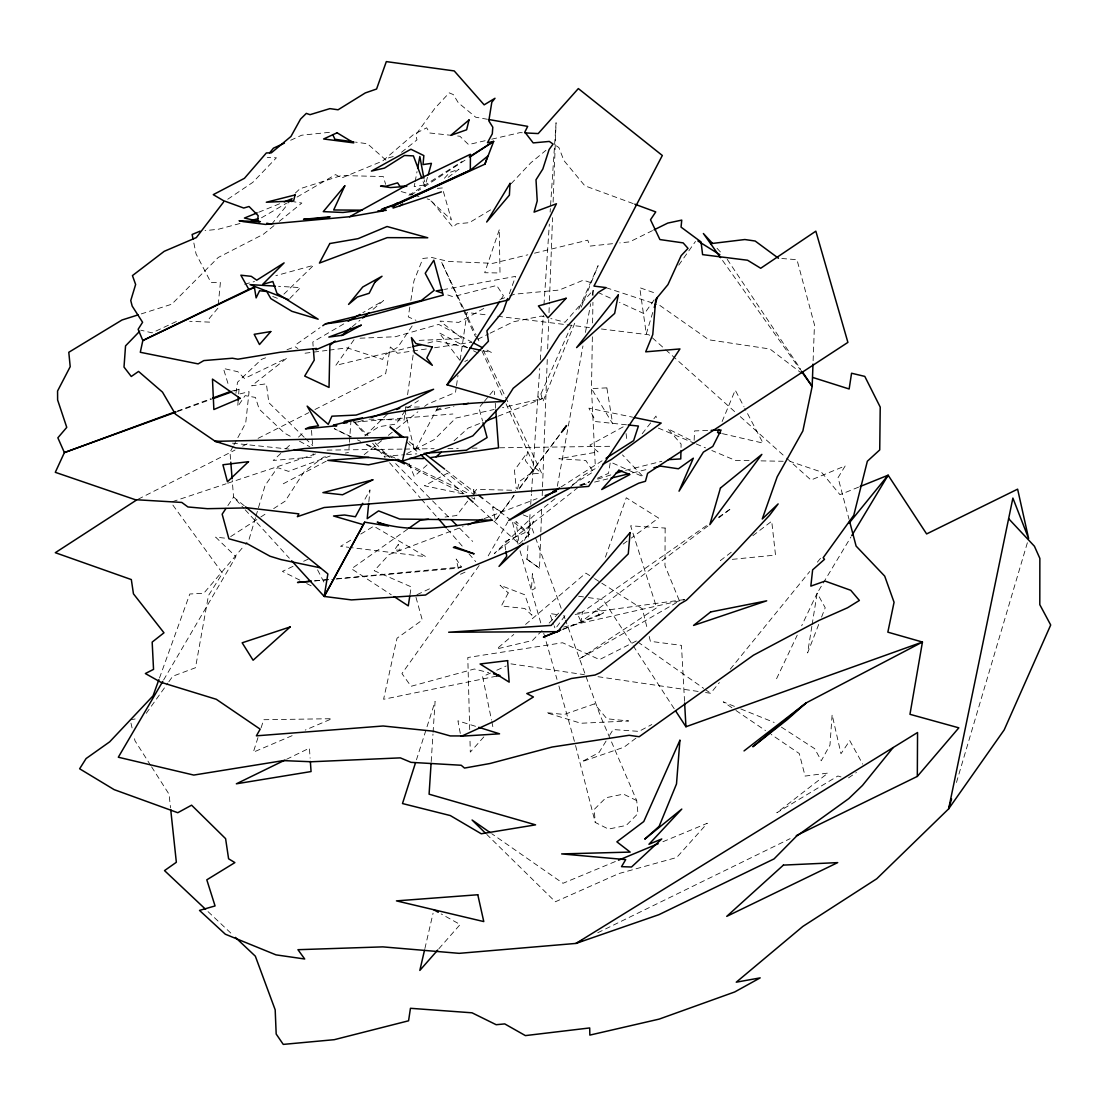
<?xml version="1.0" encoding="UTF-8"?>
<svg xmlns="http://www.w3.org/2000/svg" width="1106" height="1106" viewBox="0 0 1106 1106"><rect width="100%" height="100%" fill="white"/><g stroke="black" fill="none" stroke-linecap="round" stroke-linejoin="round"><path stroke-width="0.75" stroke-dasharray="5 3.75" d="M592.36 336.805L591.489 388.593L595.208 463.967M592.595 322.98L592.94 302.27M593.051 295.357L593.148 290.187L596.245 291.611M681.033 447.391L681.102 444.1L667.83 428.81L692.522 441.114M539.507 568.18L525.834 558.461L539.507 568.18L540.793 533.645M540.848 531.917L541.816 506.023M542.203 495.654L547.276 359.256M547.664 348.902L548.756 319.537M549.005 312.639L549.392 302.27M549.461 300.555L552.544 217.675M553.111 202.135L556.069 122.711L550.47 206.946M813.117 360.736L814.458 324.763L796.97 259.689L781.831 258.514M694.139 440.312L694.568 430.911L707.84 430.469M431.202 761.564L432.971 734.08M433.082 732.366L435.087 701.453L416.464 759.794M527.05 559.36L528.074 543.889M528.53 537.004L530.244 511.221M530.7 504.35L531.392 494.036M531.502 492.308L539.728 368.533M540.309 359.948L543.281 315.251M543.958 304.938L549.336 224.131M550.124 212.103L550.359 208.661M349.316 443.976L348.708 452.451L345.362 453.073M349.427 442.276L350.989 420.252M238.191 400.289L237.707 406.607L245.09 395.63L255.431 397.427L259.205 409.137L284.657 433.22L292.067 437.202M238.675 393.971L239.034 389.229L230.394 391.538M218.228 304.758L220.384 282.611L210.928 282.459L196.066 253.938L193.771 242.587M368.851 501.723L369.998 489.861L363.515 501.82M707.881 526.055L581.12 621.862L582.433 612.019L707.204 525.129M405.943 406.607L404.049 420.156L366.473 419.022M407.589 394.745L413.257 354.086M235.91 393.335L237.5 382.261L261.472 359.367L267.859 356.948M456.253 387.28L455.52 392.381L427.289 404.312L424.607 406.441M456.502 385.579L457.967 375.39M460.179 360.086L467.036 312.5L487.442 315.003M409.98 594.779L411.197 586.857L374.243 570.71L389.036 554.604L463.068 526.608M409.814 307.067L408.266 316.883L415.939 320.311M410.851 300.528L413.962 280.896L422.907 258.458L431.713 257.477L448.552 261.472L492.917 263.339L527.852 254.809M811.845 626.355L807.601 652.927L819.131 623.328M812.108 624.696L817.154 593.134L850.873 537.115M557.341 486.239L582.959 345.957M585.433 332.436L590.673 303.708M592.222 295.247L593.148 290.187L565.028 322.247L550.774 318.556M414.833 183.264L414.197 186.61L425.105 184.84L424.179 179.849M415.151 181.591L417.031 171.568M424.898 948.547L433.068 913.21M517.442 489.018L519.557 481.4L533.7 471.059L525.35 460.594L527.769 451.87L514.456 470.299L516.267 488.728M465.018 160.176L424.898 186.472L427.69 176.573M956.455 782.481L1028.138 540.143M255.5 517.732L248.795 540.281L245.504 544.166M255.97 516.115L265.067 485.506L277.495 467.603L288.5 471.363L330.169 455.99M652.775 312.404L646.291 333.901L639.752 287.684L656.715 293.671M257.988 737.578L253.329 752.191L292.648 735.449M261.099 727.845L263.684 719.716L331.952 718.706L305.228 730.084M605.424 557.134L626.273 497.769L658.526 518.037L631.305 538.083M509.368 293.781L515.576 276.376L444.46 289.413M159.471 678.075L189.803 594.005L203.767 593.272L244.398 545.452M821.564 617.107L825.214 607.761L817.154 593.134L801.656 625.816M571.608 325.136L540.903 393.985L537.627 396.971L542.949 401.478L576.046 319.993M581.244 307.205L598.111 265.661L577.18 312.611M722.121 421.538L735.241 390.142L743.979 406.787M776.564 678.738L797.232 635.162M524.438 540.405L533.604 521.147L524.673 532.816L504.419 541.788L505.705 549.848M438.073 406.87L414.681 451.027L404.824 410.367M233.145 446.382L230.007 452.216L230.67 460.511M233.933 444.916L237.071 439.082M237.859 437.63L245.712 423.045L249.085 391.676L239.02 394.109M506.036 403.828L535.166 467.852L531.82 473.838L541.691 473.299L483.405 350.381M488.202 555.876L507.875 521.852M163.605 679.983L235.91 556.691L215.656 537.143L226.301 538.29M606.047 741.089L598.954 752.619L581.825 761.716L624.019 747.186L636.13 738.02M609.6 735.31L613.139 729.545L638.936 731.384L651.821 724.527M501.571 298.523L503.396 295.648L496.705 285.459L453.018 296.74L445.289 294.113M227.864 505.622L233.56 497.05L232.246 480.446M412.137 325.952L397.884 347.132L384.28 355.33L382.648 359.422L347.173 347.837L328.634 350.201M501.447 511.815L492.46 506.935L495.447 520.539L513.848 495.377M654.144 299.878L644.3 313.786L619.498 302.339M678.738 265.108L695.467 241.467M354.003 339.763L335.795 365.381L411.128 347.063M146.241 713.329L167.877 683.093M168.859 681.725L172.785 676.222L195.486 667.734L208.453 595.567L222.513 573.226L170.794 502.235M479.133 565.525L401.948 673.568L411.031 686.301L474.336 669.006L488.714 672.642M564.917 615.807L555.267 628.941L554.161 625.844M495.447 520.539L515.05 494.382M519.17 488.88L560.41 433.815L517.995 489.903M467.631 501.142L456.681 515.52L445.054 517.041M473.617 493.304L476.603 489.391L515.659 490.331M642.199 433.746L652.803 420.142M653.867 418.787L655.982 416.063L656.881 420.584M271.578 224.311L288.016 203.808M705.531 692.536L710.646 693.282L719.356 682.582M730.25 669.199L809.73 571.525M817.348 562.166L821.717 556.816M217.896 308.159L209.186 318.583L209.905 322.136L189.665 321.307M483.322 402.598L478.939 407.838L482.562 421.054M484.414 401.298L488.797 396.059M489.889 394.745L494.271 389.506L494.645 394.662M438.875 948.741L460.151 924.505L441.156 913.915M483.834 736.914L470.299 752.121L469.939 738.352M444.418 178.26L449.783 172.412L459.018 169.177L447.031 178.135M511.138 183.72L530.714 162.886L545.963 150.305M541.995 630.544L532.47 640.485L496.76 648.946L513.792 634.457M549.129 623.093L558.641 613.153M289.855 298.496L300.39 287.601L278.574 286.302M283.91 294.141L313.634 265.302L275.864 275.671M364.786 435.999L387.694 413.824M529.332 534.378L519.226 543.972L515.949 521.285L529.332 534.378L484.262 499.622M295.302 193.121L299.92 188.78L341.519 175.522L383.34 176.559L385.621 184.343M280.786 453.46L273.182 460.469L313.385 457.013L313.15 453.695M285.846 448.787L292.178 442.939M298.509 437.091L304.841 431.243M570.309 487.387L583.83 475.193L598.415 466.87M427.096 464.921L414.266 476.437L408.446 462.308M454.054 440.755L468.17 428.091L480.834 423.059M525.585 624.42L585.848 573.129L593.092 577.705M352.15 326.795L359.989 320.242M373.068 309.307L383.533 300.569L362.892 312.666M273.956 225.679L263.339 234.292L218.228 257.477L171.734 304.219L141.264 313.897M279.265 221.366L301.827 203.048L293.712 201.748M401.506 152.31L416.976 139.868L415.704 134.904L434.99 108.153L449.243 92.849L453.377 94.618L458.285 102.747L475.704 117.208L487.442 119.282M364.178 454.621L381.639 440.7M388.344 435.349L395.063 429.999M396.404 428.934L417.888 411.805M554.991 498.709L533.562 515.838L494.258 553.594L578.742 486.93M572.383 484.801L593.341 471.806L585.779 460.455L558.862 458.755L598.111 451.884L589.871 445.068L625.028 425.824M731.232 552.253L720.435 560.535L723.766 560.203M752.827 535.705L771.712 521.23L775.513 555.074L732.117 559.373M718.914 517.719L731.315 508.345L718.554 517.235M623.134 544.111L629.936 539.092M407.561 529.193L351.501 568.788L391.248 594.738M296.906 343.938L320.063 327.653M848.509 777.864L856.431 772.486M227.739 199.246L252.776 182.379L276.403 157.799L267.265 157.577M366.197 435.073L378.902 426.709L396.114 424.054L406.704 408.404L418.441 400.676M230.698 536.59L259.343 517.94M260.781 517.014L266.505 513.281M273.666 508.622L285.127 501.17L304.344 471.405L323.574 457.151L328.606 456.211M561.005 486.999L603.116 460.124M408.861 195.306L462.045 161.504M410.768 195.209L420.57 189.154M350.685 540.198L340.579 546.323L349.109 547.359M360.777 534.06L373.759 526.193L425.851 556.691L350.809 547.567M490.594 209.877L469.331 222.665L456.819 223.854L452.852 227.131L430.428 199.813L427.179 198.9M343.745 323.906L312.804 342.058L313.192 346.994M261.472 217.799L286.675 203.117M297.044 197.062L335.588 174.596L341.574 177.997L382.607 161.047L413.368 134.642L426.653 127.812L429.75 132.996L453.197 135.526M599.106 615.295L603.364 612.848L597.558 608.521L599.106 615.295L562.498 629.604M483.806 308.463L458.81 322.385L440.05 321.086L462.239 338.505L416.824 340.468M283.274 483.778L326.27 461.147M464.824 361.482L467.769 359.975M406.731 453.681L434.312 439.566L455.741 418.109L494.147 409.483M138.167 499.207L235.011 450.059M242.698 446.16L250.385 442.262M258.071 438.363L308.809 412.621M314.961 409.497L385.676 373.621L390.349 346.966L397.579 353.243L427.856 348.749M636.392 640.955L599.535 659.605L562.581 642.752L467.797 657.503L469.704 729.753M652.526 230.601L629.646 241.868L619.761 242.919M477.764 339.238L488.589 333.943M490.124 333.183L513.322 321.805L541.263 316.095L544.428 316.91M597.71 932.787L790.099 838.666M286.592 759.283L309.417 748.14L310.122 758.177M293.049 566.327L282.417 571.387L300.611 580.526M303.666 561.267L309.749 558.378M417.017 594.669L430.994 588.115M460.497 574.263L468.267 570.627M176.352 321.514L152.103 332.851L140.739 330.182M290.671 140.255L301.634 135.222L331.524 132.112M490.483 673.042L482.617 676.582L491.493 720.075M496.774 670.222L506.202 665.978M440.935 408.003L434.644 410.782L453.944 406.538M580.083 485.866L589.567 481.704M597.461 478.221L608.521 473.354L610.332 462.004L643.319 476.852L622.484 454.884M615.337 861.519L562.995 883.293L491.672 833.648M662.923 841.721L707.328 823.251L676.665 857.509L618.848 873.574L555.336 901.777L486.778 834.449M258.749 212.228L281.007 203.2M858.602 487.124L839.966 494.672L821.26 471.958L790.016 461.396M562.346 629.425L603.364 612.848M498.253 416.16L542.576 398.602L502.497 407.602M483.986 518.7L537.101 498.612M287.048 349.717L295.053 346.703L297.901 348.57M177.209 411.1L211.066 398.644M458.216 568.152L461.423 566.977L456.184 558.986L458.216 568.152L331.717 579.42M177.582 411.515L211.536 399.197M234.182 390.985L239.034 389.229M499.981 299.463L508.096 296.532M509.728 295.938L514.594 294.182L559.166 290.062L583.36 280.177L593.12 283.399M358.773 421.815L363.487 420.183M172.425 501.682L226.122 483.778M227.753 483.225L315.625 453.916M579.696 484.995L589.526 481.801M597.724 479.147L610.83 474.889M244.661 284.228L254.518 281.518M239.974 223.509L218.476 229.219L205.066 230.642M393.211 156.596L388.773 157.757L386.284 160.439L367.482 143.766L355.51 142.121M625.595 470.327L661.789 461.299M534.502 253.177L587.728 240.168L590.106 246.085L613.18 243.624M427.87 342.984L436.234 340.952L468.087 347.63M581.397 485.271L587.991 483.681M594.586 482.078L607.775 478.884M632.508 472.898L649.001 468.916M485.119 140.725L468.543 144.568L459.902 136.259L454.87 135.706M491.755 139.176L519.944 132.637L523.262 132.803M582.433 612.019L577.152 613.222L581.12 621.862M563.673 627.033L684.794 599.687M496.525 676.153L383.588 699.282L397.013 638.217L422.285 620.065L415.455 595.401M130.232 719.868L138.402 718.361M434.575 347.754L471.585 342.279M575.189 614.411L686.48 599.314M305.049 353.215L326.947 350.422M314.602 580.857L329.961 579.406M336.791 578.756L461.423 566.977M314.616 580.94L330.003 579.572M353.699 422.229L452.866 413.99M437.368 188.366L442.372 187.951L451.455 219.956L429.004 199.135M384.252 456.239L404.796 454.732M406.51 454.607L416.782 453.847M360.031 338.201L395.436 336.736L438.653 324.404L471.903 342.1M327.017 450.114L402.999 449.091M404.727 449.077L434.077 448.677M447.889 448.483L458.257 448.345M472.068 448.165L477.253 448.096M499.691 447.792L611.936 446.271M405.736 407.105L419.354 407.008M749.08 460.649L735.435 460.414L711.835 450.515M761.025 460.87L783.186 461.271M626.48 424.801L595.747 421.593L588.917 408.155L632.604 417.169M232.467 443.16L289.136 449.119M497.645 316.261L589.484 327.528M601.388 328.98L649.015 334.828L664.443 348.653M578.576 596.217L586.761 597.364M588.392 597.599L603.143 599.673L632.314 644.439M510.931 663.863L584.327 674.674M597.987 676.692L698.702 691.527M556.484 614.521L549.723 613.498L553.608 624.309M483.184 350.782L491.562 352.551L483.999 348.528M462.82 493.829L424.469 485.755L447.336 473.313L474.847 495.585M722.412 433.663L763.029 443.105L744.767 408.294M401.174 191.573L412.552 194.767M414.183 195.237L419.05 196.605M840.989 776.924L837.892 775.997L776.813 812.772L827.979 773.066L805.113 776.08L799.265 753.532L771.117 734.398M475.539 726.31L457.925 720.822L460.538 734.688M606.143 287.698L656.577 304.357M633.185 203.601L584.853 185.808L563.88 160.508L558.889 147.54L554.908 144.9M272.712 296.463L278.961 298.952M734.398 706.361L723.255 701.854L734.522 709.513M740.757 708.932L774.159 722.453M523.124 514.843L527.852 516.765L534.917 536.175M658.36 428.105L694.54 443.271M696.116 443.921L705.545 447.875M597.793 292.33L611.742 298.758M351.252 436.856L334.178 428.616L350.975 437.05M357.473 439.856L360.584 441.363M366.791 444.363L394.759 457.856M407.174 463.856L469.317 493.843M636.71 800.592L623.438 794.108L605.908 797.758L594.226 809.44L595.222 822.422L608.48 829.099L626.245 825.422L637.955 813.56L636.71 800.592L600.268 715.679L565.539 620.259M366.252 444.723L392.215 457.773M407.492 465.432L464.022 493.829M471.654 497.659L474.709 499.193L473.672 489.502L474.792 493.912M306.68 583.567L312.749 586.609M467.562 347.657L439.165 332.809L459.82 360.266M473.534 350.782L478.027 353.118M299.491 441.197L309.874 446.783M594.544 578.618L600.337 582.281M601.788 583.194L642.365 608.825L647.591 629.95M781.403 727.14L814.693 748.679L821.274 760.762L829.97 745.071L832.127 714.725L840.989 753.725L849.767 740.661L862.749 764.163M735.932 710.467L765.49 730.568M659.826 305.422L708.822 339.791L769.983 349.012L801.781 373.386M637.789 641.95L703.637 688.347M705.047 689.342L710.646 693.282M409.137 441.681L422.796 452.216M446.022 470.119L476.064 493.29M244.26 505.774L233.56 497.05L244.025 508.525M535.166 467.852L541.691 473.299M665.729 349.8L735.144 412.04M740.287 416.644L785.288 456.985M786.573 458.133L811.002 480.032L845.233 465.875L838.058 477.64L849.062 519.364M406.649 441.999L419.45 453.584M441.183 473.285L462.93 492.986M474.446 503.424L517.94 542.825M208.052 911.634L232.937 935.082M304.164 437.243L268.841 402.653L266.38 383.796L251.684 385.828L286.827 358.095L244.495 378.501L237.873 371.727L223.398 368.45L228.901 386.588M305.38 438.446L312.68 445.594M354.722 422.215L367.966 435.598M375.183 442.898L389.63 457.497M395.658 463.58L448.621 517.11M459.46 528.06L472.704 541.442M717.006 248.269L722.688 254.408M245.186 509.797L289.33 558.212M353.381 421.165L365.837 435.474M372.639 443.271L385.095 457.58M389.63 462.778L420.225 497.894M421.358 499.193L437.216 517.401M447.405 529.11L463.276 547.318M468.944 553.816L475.732 561.627M722.55 260.463L800.205 369.625M727.223 259.316L800.703 369.293M633.254 645.876L674.646 709.416M150.651 765.366L135.001 740.813L134.268 737.591M151.577 766.817L169.066 794.26L170.531 807.864M317.56 569.839L323.864 582.033M463.483 308.38L441.363 261.693L475.469 336.666M464.23 309.929L476.036 334.828M476.769 336.376L480.46 344.16M481.87 350.726L503.189 397.579M423.086 181.647L424.898 186.472M535.511 537.793L561.406 608.95M563.77 615.406L564.945 618.641M518.147 544.249L512.313 521.673M520.041 550.829L540.889 623.342M543.737 633.24L557.009 679.388M558.903 685.969L575.12 743.84M540.903 393.985L542.949 401.478M575.549 745.513L595.222 822.422M649.194 636.448L650.397 641.328L681.462 645.379L684.545 701.315M130.964 723.089L132.07 727.928M491.824 721.748L492.847 726.766M626.051 433.538L627.061 441.239M495.267 403.234L495.654 408.39M311.519 430.4L312.569 445.372M665.148 528.06L664.969 565.664L679.43 600.917L578.784 659.314L656.674 607.747L630.627 525.82L665.148 528.06M532.401 573.779L531.405 590.355L535.207 588.351L532.401 573.779M499.235 229.854L484.691 272.726L500.009 272.975L499.235 229.854M508.248 592.927L501.35 605.991L524.797 608.494L531.945 615.226L524.852 594.807L500.036 585.198L508.248 592.927M398.243 544.484L394.386 550.097L400.123 550.111L398.243 544.484M594.489 703.872L564.198 714.462L546.212 712.651L580.899 723.255L628.637 720.96L606.876 718.776L594.489 703.872M606.876 387.86L591.489 388.593L612.669 423.805L606.876 387.86"/><path stroke-width="1.5" d="M796.306 835.624L917.316 776.412L917.551 732.504L575.991 943.418L459.156 953.344L382.814 946.874L297.956 949.695L304.703 958.999L275.988 954.865L225.32 934.211L199.495 910.404L215.062 905.938L206.808 879.823L234.887 862.597L228.596 858.795L225.596 838.652L191.587 805.182L177.776 812.716L114.139 789.629L79.632 768.781L86.074 758.564L109.674 741.836L153.057 695.854L158.877 679.692M680.95 450.681L680.771 458.921L668.37 459.654M812.993 364.15L812.163 386.423L802.859 430.953L777.172 476.852L762.269 518.963L778.14 503.907L769.555 515.285L730.872 556.691L686.411 600.199L679.651 604.125L630.282 649.651L600.309 672.628L595.056 675.033L571.443 678.49L526.802 693.545L533.424 696.974L494.479 721.126L462.142 735.932L450.253 735.932L433.483 731.204L383.105 725.992L256.385 735.836L260.173 729.172L216.278 699.282L160.882 682.264L145.342 673.54L153.54 669.379L152.172 642.088L163.978 632.798L133.453 593.825L131.324 579.572L55.314 552.696L136.619 499.981M431.091 763.278L429.087 794.191L535.567 824.855L481.262 833.772L450.308 815.564L402.487 803.55L415.427 763.043M238.191 400.289L238.426 397.123M368.685 503.41L367.206 518.659L378.57 510.889L399.736 519.06L492.364 520.166C454.635 525.82 414.432 534.53 377.257 522.17L388.51 526.083L364.704 522.17L324.196 596.438L291.652 560.77M409.732 596.369L408.28 605.867L394.082 596.59M654.061 229.841L667.789 223.08L681.752 220.108L681.047 227.131L701.052 241.924L702.6 254.629L747.545 260.228L760.707 268.26L815.841 231.168L847.901 342.39L647.618 473.327L645.462 481.276L638.729 483.198L572.991 516.226L535.816 537.696L511.193 550.373L460.359 571.429L425.575 595.028L351.473 599.908L324.196 596.438L327.874 573.903L245.587 506.852M417.653 168.223L419.851 156.513L423.875 178.177M294.293 449.658L402.473 461.036L407.713 437.077L215.297 441.349L175.342 414.073L162.485 392.118L138.554 371.436L131.268 376.482L124.01 367.068L125.545 345.874L139.563 331.385M424.51 950.22L419.838 970.418L437.755 950.013M428.16 174.914L431.423 163.356L423.017 164.573L423.847 155.587L410.92 149.241L371.45 171.084L384.487 168.098L404.464 155.476L413.423 155.891L421.884 178.425M951.575 798.974L948.644 808.859L876.74 878.772L802.832 926.441L736.264 982.183L760.195 977.87L734.716 991.958L659.162 1019.11L589.844 1035.105L589.705 1027.944L525.391 1035.603L504.737 1023.907L496.165 1024.709L472.027 1012.806L410.45 1008.299L408.57 1020.797L334.275 1039.681L283.26 1044.396L276.182 1034.027L275.187 1009.833L255.334 956.178L235.426 937.418M654.268 307.44L657.254 297.528M484.912 164.172L493.677 141.402L487.47 142.715L492.294 133.84L492.792 127.19L488.811 120.858L491.797 102.291L495.004 98.268L484.151 104.849L454.22 70.922L386.326 61.604L376.579 89.019L365.298 92.932L338.077 109.784L329.906 108.623L310.039 114.665L306.307 113.393L300.555 119.075L290.961 136.453L271.371 152.822L266.366 152.946L244.44 178.315L213.264 194.656L223.592 200.711L243.721 208.039L249.057 206.504L258.154 215.656L257.601 220.688L259.454 221.781L239.062 220.73L243.666 221.698L265.481 224.421L349.607 216.735L409.925 183.416L470.423 154.273L470.327 170.172L395.782 204.002L391.939 206.559L484.912 164.172L487.622 156.236L470.327 170.172L391.939 206.559L397.552 202.799M507.668 298.523L503.147 311.173L486.916 330.777L488.437 341.215L447.018 384.791L504.875 401.464L513.225 388.261L530.396 374.367L544.525 358.178L559.691 334.565L598.567 292.219L606.129 287.601L593.95 286.095L662.328 155.49L578.341 88.577L538.207 133.577L524.921 132.9M718.845 429.391L717.531 432.529L720.78 433.289M362.713 503.313L355.427 516.765L344.519 514.995L333.542 515.99L363.003 524.562M324.196 596.438L364.704 522.17M162.734 681.462L118.314 757.223L193.771 775.071L283.26 760.61L311.394 761.758L400.331 757.873L411.045 762.352L461.202 765.255L464.506 768.076L489.958 763.513L552.101 747.034L629.148 735.283L639.171 736.748L753.476 655.194L818.993 620.411L847.569 607.761L859.376 600.447L850.763 590.3L825.076 581.079L810.836 586.125L812.634 569.839L824.509 559.332L823.168 557.742L853.777 515.285L867.353 461.23L879.726 449.921L880.224 407.091L864.795 376.399L851.565 373.234L849.145 388.98L812.965 377.519M851.758 535.636L888.132 475.193L926.621 533.935L1017.617 489.156L1028.621 538.498L1012.889 498.073L948.644 808.859L1004.193 729.877L1050.7 625.001L1039.806 604.664L1039.861 558.392L1034.442 546.267L1008.631 518.673M447.018 384.791L499.76 301.399M395.658 204.057L393.114 208.052L441.418 191.877M225.956 508.484L222.154 514.193L228.914 538.788L247.675 543.958L270.002 556.221L281.131 559.622L320.422 567.834M380.174 211.398L381.75 209.145L395.782 204.002M561.447 432.432L566.604 425.561L562.47 431.036M223.564 202.066L196.343 237.583L164.213 251.325L132.444 275.601L135.637 284.491L130.757 300.542L132.181 306.086L142.591 322.275L138.126 329.312L142.826 340.524L140.296 352.289L198.14 363.888L203.822 360.584L232.412 358.22L237.887 359.201L280.067 352.261L316.496 348.459L316.04 349.717L332.726 342.57L508.801 299.85L556.442 203.753L534.087 212.117L537.226 200.905L536.009 179.794L542.839 168.997L549.115 149.517L553.083 144.056L549.295 141.43L533.189 142.909L524.838 132.07L527.686 126.374L489.129 119.572M290.076 201.237L292.136 198.679L284.187 201.9M893.136 747.573L862.459 785.467L848.772 798.615L796.279 836.399L774.048 858.906L658.913 914.676L575.991 943.418L582.198 940.377M848.924 523.359L888.132 475.193L860.164 486.502M269.601 152.849L273.459 148.163L284.422 143.13M917.316 776.412L958.833 727.831L909.962 714.31L922.445 642.047L887.842 632.162L894.063 602.272L884.703 576.129L856.099 546.074L849.505 521.037M523.027 543.364L499 566.396L506.742 556.29L505.967 551.452M436.082 456.861L441.211 452.257M335.146 340.994L329.92 345.362L329.035 387.432L304.689 376.081L314.228 360.169L313.316 348.639M341.685 335.533L350.837 327.888M362.602 318.044L369.141 312.583M744.034 750.919L806.08 702.946L922.445 642.047L685.941 726.739L675.586 710.854M408.957 528.212L420.169 520.29L428.464 519.198M322.786 325.731L325.51 323.809L421.331 300.473L434.216 290.339L425.216 273.293L433.829 260.242L443.243 295.136C404.022 305.118 365.81 319.399 325.51 323.809M470.755 156.43L493.677 141.402L469.234 156.928M399.916 205.771L402.695 203.988M559.553 487.926L508.732 520.373L569.078 488.493M606.033 458.271L633.614 440.658L638.425 426.045L628.18 424.981M348.169 321.307L359.948 314.394M288.154 202.246L291.113 200.518M602.784 464.368L611.535 459.377L661.181 423.059L634.291 417.515M285.072 760.029L236.352 783.808L311.062 771.559L310.357 761.522M248.809 289.371L142.826 340.524L254.421 287.339L256.122 297.901L259.578 290.767L266.753 291.5L270.873 298.661L291.887 311.311L318.169 319.205L276.97 293.353L272.85 281.491L262.661 284.366L284.104 262.882L256.744 280.191L251.269 276.334L240.873 275.2L248.809 289.371L254.421 287.339M200.034 231.182L192.126 234.486L193.108 239.352M618.517 860.205L658.167 843.698M257.159 212.877L244.44 218.048L260.408 221.725M396.667 409.497L399.778 408.238M560.756 630.061L543.405 637.07L559.318 630.849M485.589 421.179L496.663 416.796M467.893 524.783L482.382 519.308M545.147 495.571L556.415 491.313L553.014 491.23M175.605 411.695L64.397 452.589L55.3 472.317L135.222 499.677L181.785 502.442L187.937 506.963L207.416 508.691L248.034 507.875L298.883 513.861L297.362 516.682L324.127 507.53L588.682 486.391L679.941 348.943L645.697 351.832L652.761 334.593L655.775 299.367L667.955 284.615L681.172 255.624L688.029 248.394L683.162 242.891L659.909 239.56L650.508 219.762L655.747 211.91L634.803 204.195M212.67 398.063L230.394 391.538M175.965 412.109L64.397 452.589L57.858 437.81L66.761 427.372L57.623 399.985L57.567 391.012L70.203 366.68L68.793 352.289L122.019 319.993L138.056 314.906M213.154 398.616L230.947 392.16M371.34 417.46L398.022 408.211L433.607 389.257L356.118 415.068L331.911 416.188L328.261 424.345L307.15 406.109L318.514 425.81L309.445 427.179L305.422 428.907L336.86 425.727L333.376 425.16C389.381 411.128 447.142 403.538 504.875 401.464L472.801 435.888L439.054 449.548L402.473 461.036M393.916 205.218L383.588 208.758L386.27 210.334L377.893 211.094M615.752 473.285L622.305 471.156M251.546 220.44L258.168 218.684M412.801 346.648L421.165 344.616M611.079 478.096L629.203 473.7M653.936 467.714L660.531 466.124L678.434 468.792L693.338 458.188L679.029 491.188L703.402 452.105L712.789 446.437L721.098 430.04L711.144 430.372M463.594 404.409L468.419 403.344M392.934 459.626L368.547 464.824L327.763 460.373L368.851 457.359M496.525 676.153L499.898 675.462L493.511 673.858M362.353 417.916L344.408 421.303L343.524 423.073L346.911 422.796M442.773 289.717L435.999 290.961L442.193 293.062M349.607 216.735L383.118 210.887L378.031 211.274M393.045 437.409L339.542 446.243L303.818 448.635L281.906 451.829L235.924 447.889L215.297 441.349L220.453 441.888M430.289 457.635L498.543 447.861L495.778 410.105M710.591 243.666L744.822 239.532L755.163 241.025L778.472 258.251M405.169 186.458L390.473 187.578L380.561 186.126L386.298 186.167L397.593 182.836L399.888 186.278L406.801 186.333M425.34 453.225L466.428 450.211L487.082 437.575L483.018 422.713M460.829 736.223L499.553 733.817L478.746 727.319M409.732 458.396L423.46 458.603M275.214 286.108L250.025 284.615L288.694 299.712M353.796 141.886L334.98 139.301L332.906 134.987M287.242 200.725L292.095 201.499M469.76 347.975L479.824 350.09M266.781 223.205L271.578 224.311M397.856 459.349L407.174 463.856M395.271 459.308L404.437 463.898M473.423 342.901L482.493 347.726M433.856 909.837L438.239 912.284M697.927 240.997L719.895 254.739M490.276 832.68L472.082 820.016L485.562 833.247M403.676 437.464L390.017 426.93L401.533 437.368M424.165 453.266L444.653 469.068M478.801 495.405L482.893 498.557M420.722 454.746L439.911 472.124M466.773 496.47L473.174 502.262M205.578 909.284L164.518 870.602L176.352 862.279L170.711 809.564M451.027 519.543L457.055 525.626M712.471 243.361L703.388 233.532L720.545 257.657M438.349 518.7L446.285 527.811M801.2 371.035L812.163 386.423L802.61 372.141M230.795 462.17L232.108 478.787M684.628 703.015L685.941 726.739M510.06 183.375L509.396 195.14L486.668 222.03L510.06 183.375M679.913 740.287L676.499 783.96L659.121 826.362L644.743 839.15L681.794 809.08L648.946 844.279L661.747 838.956L631.512 867.007L621.517 866.662L625.706 859.611L561.641 853.915L630.157 852.09L616.871 841.832L643.761 821.551L679.913 740.287M630.088 532.594L628.277 553.871L591.516 590.134L557.687 631.664L448.663 632.231L551.175 625.415L630.088 532.594M618.282 294.97L614.646 313.427L576.599 347.602L618.282 294.97M469.041 119.96L466.621 129.789L450.75 135.388L469.041 119.96M295.081 194.946L293.602 200.974L266.311 202.246L295.081 194.946M720.448 488.023L709.831 524.659L761.854 454.386L720.448 488.023M344.809 185.836L333.68 209.974L362.021 210.168L342.984 212.476L323.27 211.633L344.809 185.836M432.294 346.966L426.805 357.971L432.349 365.326L414.335 352.565L411.418 337.565L415.967 343.593L432.294 346.966M374.699 282.431L369.169 293.284L357.362 297.016L348.556 304.413L362.727 287.007L382.026 276.251L374.699 282.431M329.795 243.541L319.427 263.076L387.211 237.638L427.759 237.776L387.072 226.509L358.081 238.661L329.795 243.541M270.776 331.565L259.481 344.533L254.186 334.316L270.776 331.565M618.89 470.23L601.719 489.529L629.908 474.515L618.89 470.23M566.134 298.274L547.912 317.906L538.401 305.947L566.134 298.274M248.504 461.686L227.449 481.76L222.914 464.769L248.504 461.686M783.407 865.099L726.739 916.362L837.698 862.611L783.407 865.099M290.242 626.908L253.094 660.227L242.159 642.793L290.242 626.908M806.08 702.946L787.527 719.412L752.827 746.757L806.08 702.946M710.633 611.95L693.559 625.429L766.693 600.821L710.633 611.95M361.206 325.192L342.971 335.159L328.828 337.081L361.206 325.192M372.833 479.852L342.542 494.769L322.911 492.612L372.833 479.852M337.081 132.789L323.616 138.983L353.754 142.868L337.081 132.789M240.168 398.367L213.859 409.524L212.476 379.109L240.168 398.367M329.768 216.804L326.298 218.048L303.514 219.32L329.768 216.804M455.285 546.903L453.391 547.429L474.128 553.843L455.285 546.903M507.613 660.628L480.073 663.987L509.161 682.125L507.613 660.628M311.187 581.175L297.528 582.475L311.201 581.258M477.792 894.754L396.446 900.878L483.778 921.575L477.792 894.754"/></g></svg>
